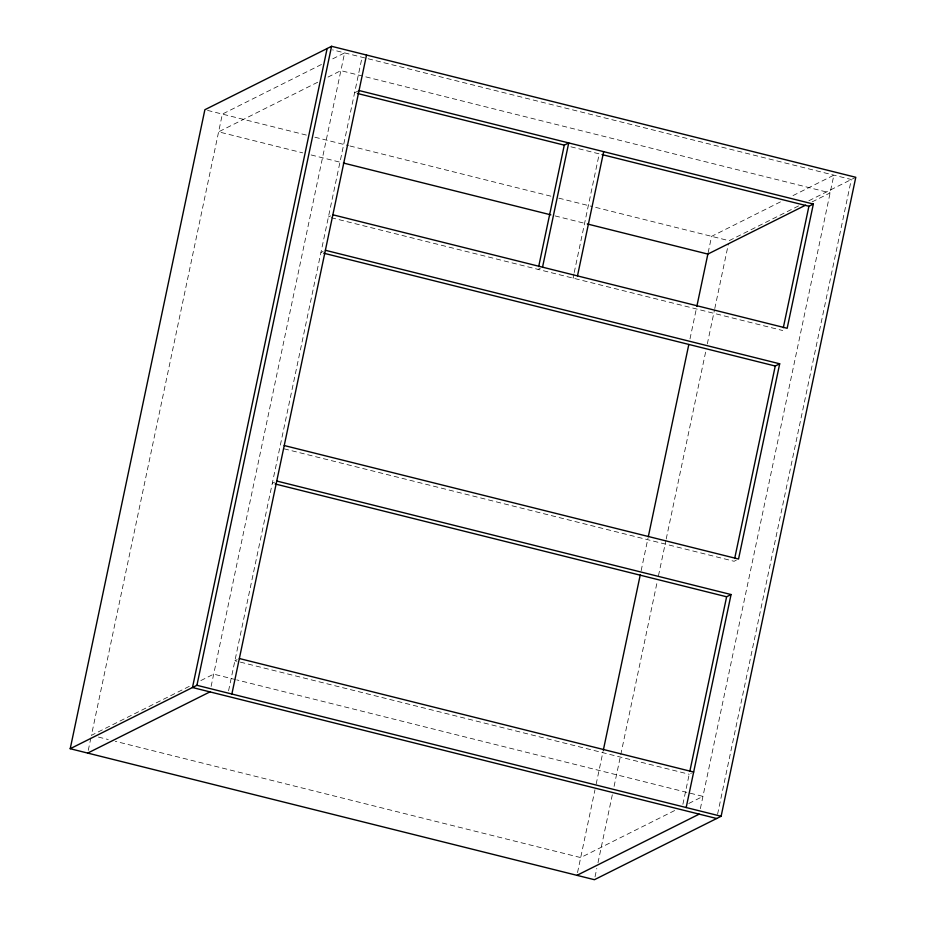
<?xml version="1.0" encoding="UTF-8"?>
<svg xmlns="http://www.w3.org/2000/svg" width="926" height="926" viewBox="0 0 926 926"><rect width="100%" height="100%" fill="white"/><g stroke="black" fill="none" stroke-linecap="round" stroke-linejoin="round"><path stroke-width="0.69" stroke-dasharray="4.63 3.47" d="M88.271 750.361L90.852 738.068M211.105 686.421L344.611 52.886L330.455 59.982M228.572 690.796L362.078 57.262M573.935 273.899L573.044 278.124L575.266 277.013M574.236 272.487L599.226 153.878L569.872 146.551M577.523 872.605L594.978 789.739M596.17 784.09L603.023 751.588M641.151 570.671L647.992 538.168M689.997 338.893L696.549 307.791M708.147 252.717L711.608 236.338L781.093 201.555M595.013 876.876L596.807 868.391M597.999 862.731L612.595 793.466M614.077 786.394L657.275 581.412M658.467 575.752L665.921 540.414M666.211 539.001L705.843 350.977M707.325 343.905L714.478 309.978M714.779 308.566L728.484 243.526M682.879 804.3L689.21 774.263L691.433 773.152M700.357 808.676L833.863 175.141L790.11 197.041M717.569 814.255L851.33 179.505L332.515 49.865M321.449 64.484L222.356 114.095L91.431 735.337L190.524 685.738M317.699 82.24L218.605 131.839L302.721 152.859M328.001 77.078L340.872 70.642L362.541 76.059M354.6 92.762L357.934 91.084M328.417 217.008L330.64 215.897M320.94 252.509L323.162 251.397M538.099 269.397L540.321 268.285M798.571 205.919L729.075 240.702L593.844 206.915M808.861 200.757L855.786 177.283M812.102 201.903L830.124 192.886L363.941 76.407M272.313 483.256L274.536 482.145M237.125 659.636L234.903 660.759L689.21 774.263M200.826 680.575L213.686 674.14L235.366 679.557M736.32 560.161L734.098 561.272L282.592 448.45M674.637 810.551L580.683 857.58L115.264 741.298M688.794 803.467L702.95 796.383L236.778 679.904M207.563 110.402L306.46 135.103M314.875 137.21L348.523 145.613M349.924 145.972L551.792 196.405M558.795 198.152L592.443 206.567M311.136 154.955L341.972 162.663M555.056 215.908L585.903 223.617M331.219 217.703L782.725 330.524M98.445 737.084L108.261 739.538"/><path stroke-width="1.39" d="M70.214 748.717L204.877 109.731L331.577 46.3L855.786 177.283L721.122 816.269L594.423 879.7L70.214 748.717L196.925 685.298L721.122 816.269M327.133 48.522L192.481 687.52L716.678 818.503M196.925 685.298L331.577 46.3M231.87 694.025L366.522 55.028M538.689 266.572L564.281 145.15L568.726 142.928L542.543 267.174M577.488 275.902L603.671 151.656M603.324 750.176L640.248 574.919M648.293 536.756L688.805 344.541M696.838 306.379L707.858 254.083L805.666 205.132M689.801 771.451L726.621 596.772L731.065 594.538L686.178 807.541M734.688 558.436L775.247 366.025L779.692 363.791L738.543 559.038L284.236 445.533M783.315 327.7L808.907 206.266L813.352 204.044L787.169 328.29L332.862 214.786M87.692 753.093L209.947 691.884M576.944 875.336L699.199 814.128M359.045 90.528L813.352 204.044M357.401 93.457L564.281 145.15M602.027 154.584L808.907 206.266M343.372 163.022L550.854 214.855M587.304 223.965L707.858 254.083M325.385 250.286L779.692 363.791M323.741 253.203L775.247 366.025M276.758 481.034L731.065 594.538M275.115 483.951L726.621 596.772M239.348 658.525L693.655 772.041"/></g></svg>
